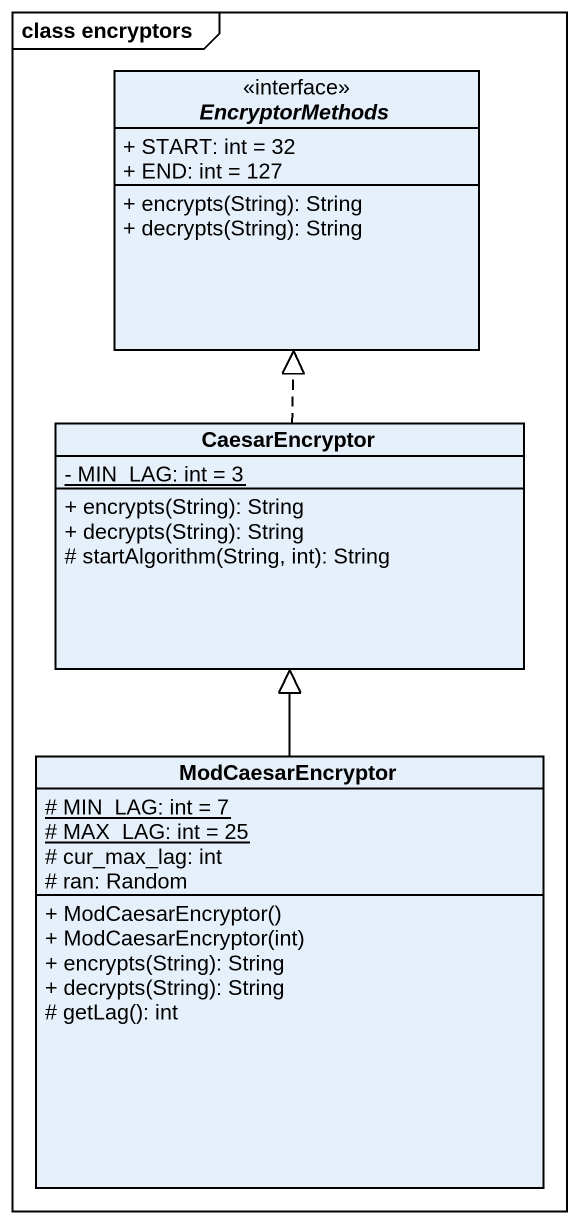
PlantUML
@startuml
mainframe class encryptors
hide circle
hide empty members
skinparam classAttributeIconSize 0
interface EncryptorMethods {
  + START: int = 32
  + END: int = 127
  + encrypts(String): String
  + decrypts(String): String
}
class CaesarEncryptor {
  {static} - MIN_LAG: int = 3
  + encrypts(String): String
  + decrypts(String): String
  # startAlgorithm(String, int): String
}
class ModCaesarEncryptor {
  {static} # MIN_LAG: int = 7
  {static} # MAX_LAG: int = 25
  # cur_max_lag: int
  # ran: Random
  + ModCaesarEncryptor()
  + ModCaesarEncryptor(int)
  + encrypts(String): String
  + decrypts(String): String
  # getLag(): int
}
CaesarEncryptor .up.|> EncryptorMethods
ModCaesarEncryptor -up-|> CaesarEncryptor
@enduml
